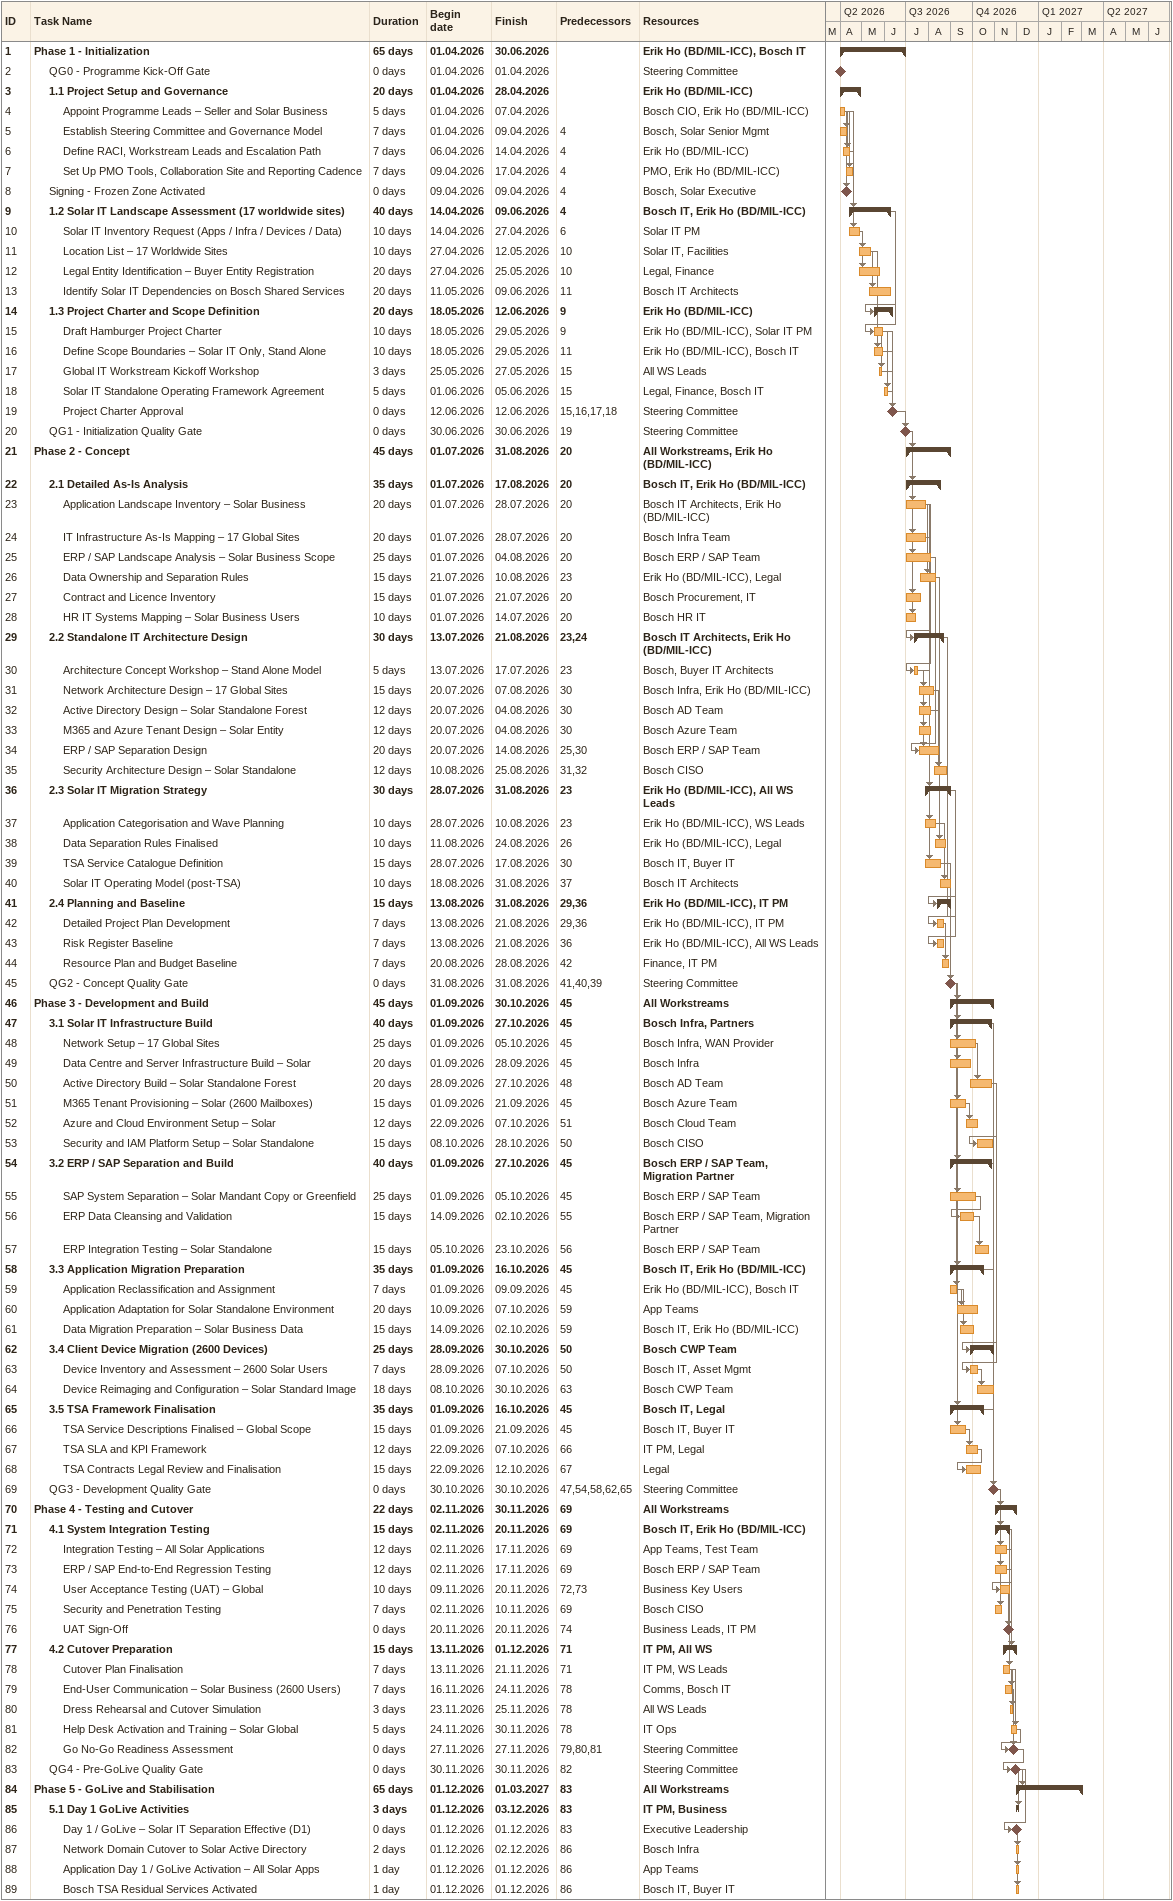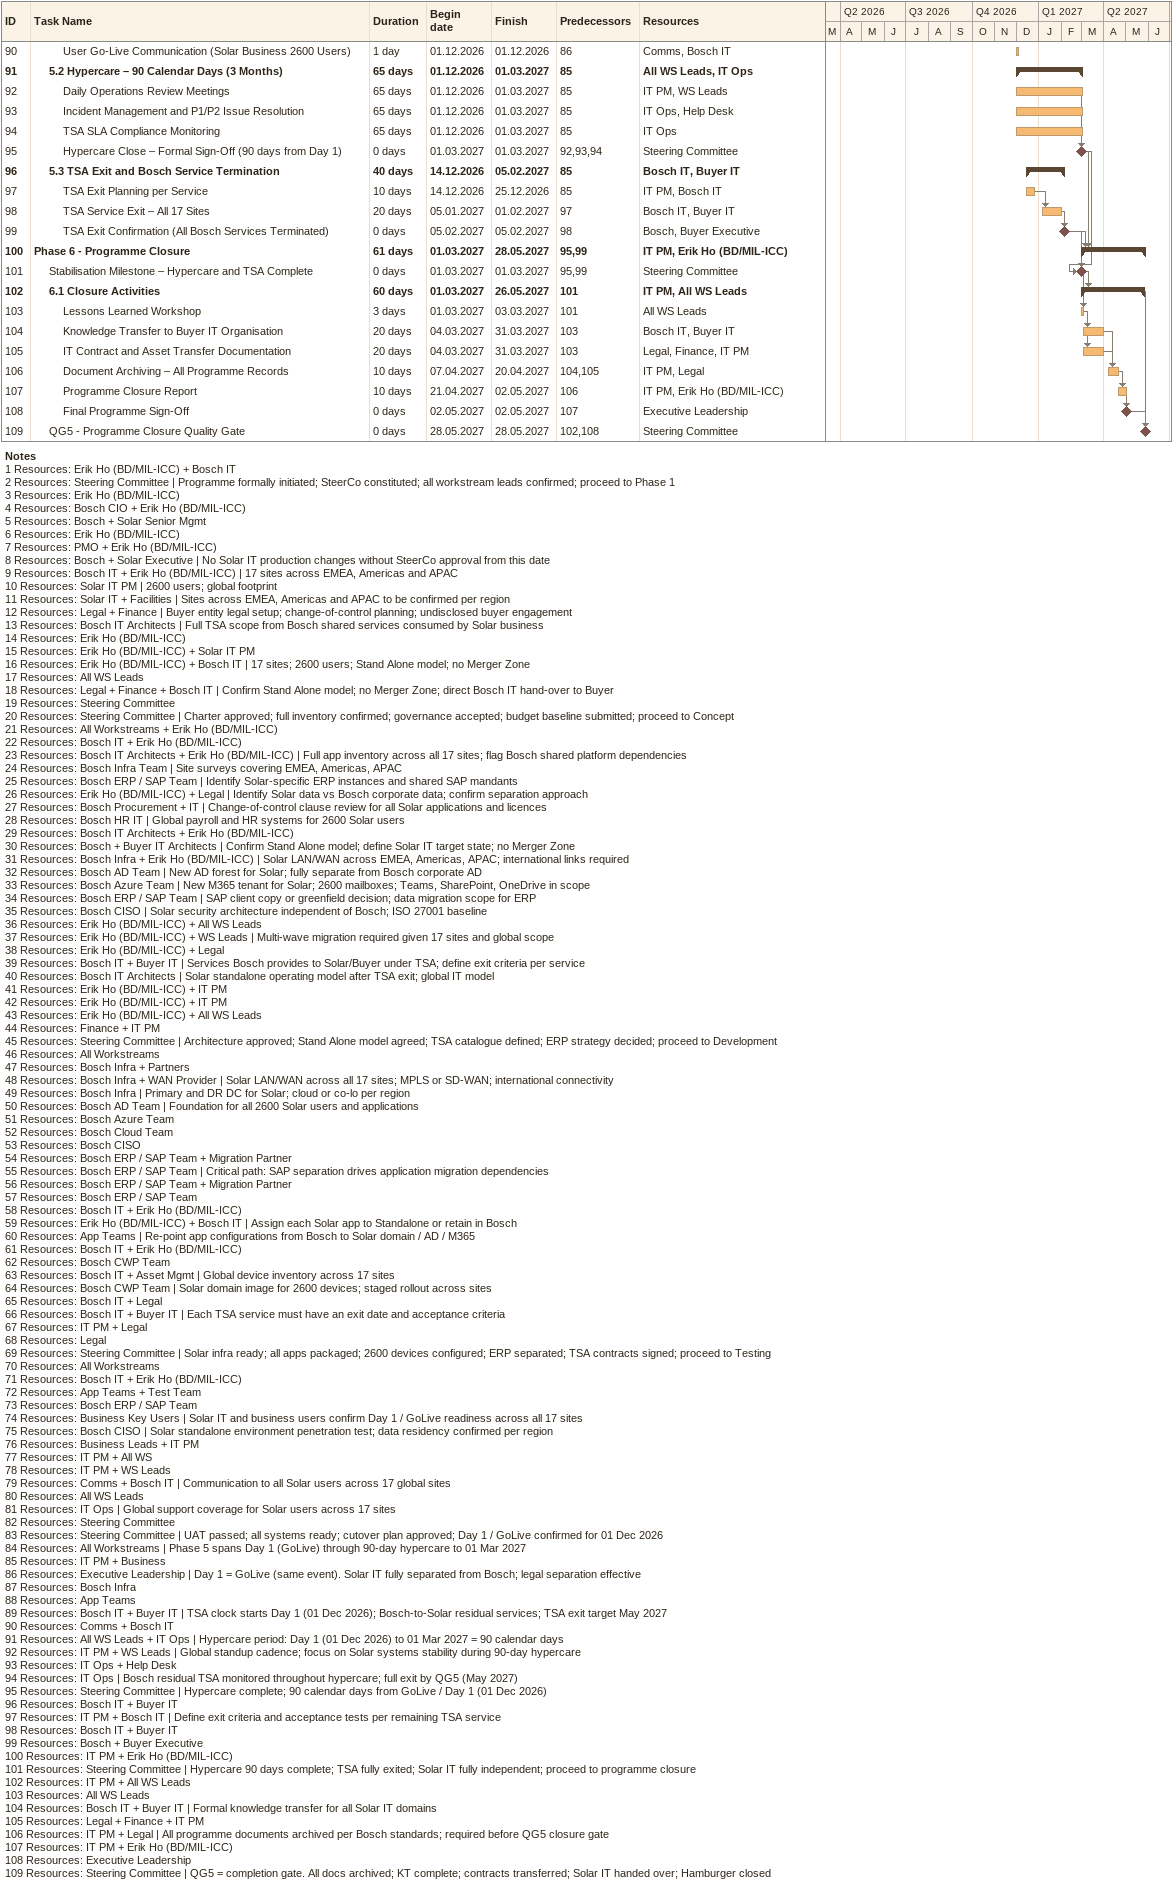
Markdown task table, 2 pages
| ID | Level | Task | Duration | Start | Finish | Predecessors | Resources |
|---|---|---|---|---|---|---|---|
| 1 | 1 | **Phase 1 - Initialization** | 65d | 2026-04-01 | 2026-06-30 |  | Erik Ho (BD/MIL-ICC), Bosch IT |
| 2 | 2 | QG0 - Programme Kick-Off Gate | 0d | 2026-04-01 | 2026-04-01 |  | Steering Committee |
| 3 | 2 | **1.1 Project Setup and Governance** | 20d | 2026-04-01 | 2026-04-28 |  | Erik Ho (BD/MIL-ICC) |
| 4 | 3 | Appoint Programme Leads – Seller and Solar Business | 5d | 2026-04-01 | 2026-04-07 |  | Bosch CIO, Erik Ho (BD/MIL-ICC) |
| 5 | 3 | Establish Steering Committee and Governance Model | 7d | 2026-04-01 | 2026-04-09 | 4 | Bosch, Solar Senior Mgmt |
| 6 | 3 | Define RACI, Workstream Leads and Escalation Path | 7d | 2026-04-06 | 2026-04-14 | 4 | Erik Ho (BD/MIL-ICC) |
| 7 | 3 | Set Up PMO Tools, Collaboration Site and Reporting Cadence | 7d | 2026-04-09 | 2026-04-17 | 4 | PMO, Erik Ho (BD/MIL-ICC) |
| 8 | 2 | Signing - Frozen Zone Activated | 0d | 2026-04-09 | 2026-04-09 | 4 | Bosch, Solar Executive |
| 9 | 2 | **1.2 Solar IT Landscape Assessment (17 worldwide sites)** | 40d | 2026-04-14 | 2026-06-09 | 4 | Bosch IT, Erik Ho (BD/MIL-ICC) |
| 10 | 3 | Solar IT Inventory Request (Apps / Infra / Devices / Data) | 10d | 2026-04-14 | 2026-04-27 | 6 | Solar IT PM |
| 11 | 3 | Location List – 17 Worldwide Sites | 10d | 2026-04-27 | 2026-05-12 | 10 | Solar IT, Facilities |
| 12 | 3 | Legal Entity Identification – Buyer Entity Registration | 20d | 2026-04-27 | 2026-05-25 | 10 | Legal, Finance |
| 13 | 3 | Identify Solar IT Dependencies on Bosch Shared Services | 20d | 2026-05-11 | 2026-06-09 | 11 | Bosch IT Architects |
| 14 | 2 | **1.3 Project Charter and Scope Definition** | 20d | 2026-05-18 | 2026-06-12 | 9 | Erik Ho (BD/MIL-ICC) |
| 15 | 3 | Draft Hamburger Project Charter | 10d | 2026-05-18 | 2026-05-29 | 9 | Erik Ho (BD/MIL-ICC), Solar IT PM |
| 16 | 3 | Define Scope Boundaries – Solar IT Only, Stand Alone | 10d | 2026-05-18 | 2026-05-29 | 11 | Erik Ho (BD/MIL-ICC), Bosch IT |
| 17 | 3 | Global IT Workstream Kickoff Workshop | 3d | 2026-05-25 | 2026-05-27 | 15 | All WS Leads |
| 18 | 3 | Solar IT Standalone Operating Framework Agreement | 5d | 2026-06-01 | 2026-06-05 | 15 | Legal, Finance, Bosch IT |
| 19 | 3 | Project Charter Approval | 0d | 2026-06-12 | 2026-06-12 | 15, 16, 17, 18 | Steering Committee |
| 20 | 2 | QG1 - Initialization Quality Gate | 0d | 2026-06-30 | 2026-06-30 | 19 | Steering Committee |
| 21 | 1 | **Phase 2 - Concept** | 45d | 2026-07-01 | 2026-08-31 | 20 | All Workstreams, Erik Ho (BD/MIL-ICC) |
| 22 | 2 | **2.1 Detailed As-Is Analysis** | 35d | 2026-07-01 | 2026-08-17 | 20 | Bosch IT, Erik Ho (BD/MIL-ICC) |
| 23 | 3 | Application Landscape Inventory – Solar Business | 20d | 2026-07-01 | 2026-07-28 | 20 | Bosch IT Architects, Erik Ho (BD/MIL-ICC) |
| 24 | 3 | IT Infrastructure As-Is Mapping – 17 Global Sites | 20d | 2026-07-01 | 2026-07-28 | 20 | Bosch Infra Team |
| 25 | 3 | ERP / SAP Landscape Analysis – Solar Business Scope | 25d | 2026-07-01 | 2026-08-04 | 20 | Bosch ERP / SAP Team |
| 26 | 3 | Data Ownership and Separation Rules | 15d | 2026-07-21 | 2026-08-10 | 23 | Erik Ho (BD/MIL-ICC), Legal |
| 27 | 3 | Contract and Licence Inventory | 15d | 2026-07-01 | 2026-07-21 | 20 | Bosch Procurement, IT |
| 28 | 3 | HR IT Systems Mapping – Solar Business Users | 10d | 2026-07-01 | 2026-07-14 | 20 | Bosch HR IT |
| 29 | 2 | **2.2 Standalone IT Architecture Design** | 30d | 2026-07-13 | 2026-08-21 | 23, 24 | Bosch IT Architects, Erik Ho (BD/MIL-ICC) |
| 30 | 3 | Architecture Concept Workshop – Stand Alone Model | 5d | 2026-07-13 | 2026-07-17 | 23 | Bosch, Buyer IT Architects |
| 31 | 3 | Network Architecture Design – 17 Global Sites | 15d | 2026-07-20 | 2026-08-07 | 30 | Bosch Infra, Erik Ho (BD/MIL-ICC) |
| 32 | 3 | Active Directory Design – Solar Standalone Forest | 12d | 2026-07-20 | 2026-08-04 | 30 | Bosch AD Team |
| 33 | 3 | M365 and Azure Tenant Design – Solar Entity | 12d | 2026-07-20 | 2026-08-04 | 30 | Bosch Azure Team |
| 34 | 3 | ERP / SAP Separation Design | 20d | 2026-07-20 | 2026-08-14 | 25, 30 | Bosch ERP / SAP Team |
| 35 | 3 | Security Architecture Design – Solar Standalone | 12d | 2026-08-10 | 2026-08-25 | 31, 32 | Bosch CISO |
| 36 | 2 | **2.3 Solar IT Migration Strategy** | 30d | 2026-07-28 | 2026-08-31 | 23 | Erik Ho (BD/MIL-ICC), All WS Leads |
| 37 | 3 | Application Categorisation and Wave Planning | 10d | 2026-07-28 | 2026-08-10 | 23 | Erik Ho (BD/MIL-ICC), WS Leads |
| 38 | 3 | Data Separation Rules Finalised | 10d | 2026-08-11 | 2026-08-24 | 26 | Erik Ho (BD/MIL-ICC), Legal |
| 39 | 3 | TSA Service Catalogue Definition | 15d | 2026-07-28 | 2026-08-17 | 30 | Bosch IT, Buyer IT |
| 40 | 3 | Solar IT Operating Model (post-TSA) | 10d | 2026-08-18 | 2026-08-31 | 37 | Bosch IT Architects |
| 41 | 2 | **2.4 Planning and Baseline** | 15d | 2026-08-13 | 2026-08-31 | 29, 36 | Erik Ho (BD/MIL-ICC), IT PM |
| 42 | 3 | Detailed Project Plan Development | 7d | 2026-08-13 | 2026-08-21 | 29, 36 | Erik Ho (BD/MIL-ICC), IT PM |
| 43 | 3 | Risk Register Baseline | 7d | 2026-08-13 | 2026-08-21 | 36 | Erik Ho (BD/MIL-ICC), All WS Leads |
| 44 | 3 | Resource Plan and Budget Baseline | 7d | 2026-08-20 | 2026-08-28 | 42 | Finance, IT PM |
| 45 | 2 | QG2 - Concept Quality Gate | 0d | 2026-08-31 | 2026-08-31 | 41, 40, 39 | Steering Committee |
| 46 | 1 | **Phase 3 - Development and Build** | 45d | 2026-09-01 | 2026-10-30 | 45 | All Workstreams |
| 47 | 2 | **3.1 Solar IT Infrastructure Build** | 40d | 2026-09-01 | 2026-10-27 | 45 | Bosch Infra, Partners |
| 48 | 3 | Network Setup – 17 Global Sites | 25d | 2026-09-01 | 2026-10-05 | 45 | Bosch Infra, WAN Provider |
| 49 | 3 | Data Centre and Server Infrastructure Build – Solar | 20d | 2026-09-01 | 2026-09-28 | 45 | Bosch Infra |
| 50 | 3 | Active Directory Build – Solar Standalone Forest | 20d | 2026-09-28 | 2026-10-27 | 48 | Bosch AD Team |
| 51 | 3 | M365 Tenant Provisioning – Solar (2600 Mailboxes) | 15d | 2026-09-01 | 2026-09-21 | 45 | Bosch Azure Team |
| 52 | 3 | Azure and Cloud Environment Setup – Solar | 12d | 2026-09-22 | 2026-10-07 | 51 | Bosch Cloud Team |
| 53 | 3 | Security and IAM Platform Setup – Solar Standalone | 15d | 2026-10-08 | 2026-10-28 | 50 | Bosch CISO |
| 54 | 2 | **3.2 ERP / SAP Separation and Build** | 40d | 2026-09-01 | 2026-10-27 | 45 | Bosch ERP / SAP Team, Migration Partner |
| 55 | 3 | SAP System Separation – Solar Mandant Copy or Greenfield | 25d | 2026-09-01 | 2026-10-05 | 45 | Bosch ERP / SAP Team |
| 56 | 3 | ERP Data Cleansing and Validation | 15d | 2026-09-14 | 2026-10-02 | 55 | Bosch ERP / SAP Team, Migration Partner |
| 57 | 3 | ERP Integration Testing – Solar Standalone | 15d | 2026-10-05 | 2026-10-23 | 56 | Bosch ERP / SAP Team |
| 58 | 2 | **3.3 Application Migration Preparation** | 35d | 2026-09-01 | 2026-10-16 | 45 | Bosch IT, Erik Ho (BD/MIL-ICC) |
| 59 | 3 | Application Reclassification and Assignment | 7d | 2026-09-01 | 2026-09-09 | 45 | Erik Ho (BD/MIL-ICC), Bosch IT |
| 60 | 3 | Application Adaptation for Solar Standalone Environment | 20d | 2026-09-10 | 2026-10-07 | 59 | App Teams |
| 61 | 3 | Data Migration Preparation – Solar Business Data | 15d | 2026-09-14 | 2026-10-02 | 59 | Bosch IT, Erik Ho (BD/MIL-ICC) |
| 62 | 2 | **3.4 Client Device Migration (2600 Devices)** | 25d | 2026-09-28 | 2026-10-30 | 50 | Bosch CWP Team |
| 63 | 3 | Device Inventory and Assessment – 2600 Solar Users | 7d | 2026-09-28 | 2026-10-07 | 50 | Bosch IT, Asset Mgmt |
| 64 | 3 | Device Reimaging and Configuration – Solar Standard Image | 18d | 2026-10-08 | 2026-10-30 | 63 | Bosch CWP Team |
| 65 | 2 | **3.5 TSA Framework Finalisation** | 35d | 2026-09-01 | 2026-10-16 | 45 | Bosch IT, Legal |
| 66 | 3 | TSA Service Descriptions Finalised – Global Scope | 15d | 2026-09-01 | 2026-09-21 | 45 | Bosch IT, Buyer IT |
| 67 | 3 | TSA SLA and KPI Framework | 12d | 2026-09-22 | 2026-10-07 | 66 | IT PM, Legal |
| 68 | 3 | TSA Contracts Legal Review and Finalisation | 15d | 2026-09-22 | 2026-10-12 | 67 | Legal |
| 69 | 2 | QG3 - Development Quality Gate | 0d | 2026-10-30 | 2026-10-30 | 47, 54, 58, 62, 65 | Steering Committee |
| 70 | 1 | **Phase 4 - Testing and Cutover** | 22d | 2026-11-02 | 2026-11-30 | 69 | All Workstreams |
| 71 | 2 | **4.1 System Integration Testing** | 15d | 2026-11-02 | 2026-11-20 | 69 | Bosch IT, Erik Ho (BD/MIL-ICC) |
| 72 | 3 | Integration Testing – All Solar Applications | 12d | 2026-11-02 | 2026-11-17 | 69 | App Teams, Test Team |
| 73 | 3 | ERP / SAP End-to-End Regression Testing | 12d | 2026-11-02 | 2026-11-17 | 69 | Bosch ERP / SAP Team |
| 74 | 3 | User Acceptance Testing (UAT) – Global | 10d | 2026-11-09 | 2026-11-20 | 72, 73 | Business Key Users |
| 75 | 3 | Security and Penetration Testing | 7d | 2026-11-02 | 2026-11-10 | 69 | Bosch CISO |
| 76 | 3 | UAT Sign-Off | 0d | 2026-11-20 | 2026-11-20 | 74 | Business Leads, IT PM |
| 77 | 2 | **4.2 Cutover Preparation** | 15d | 2026-11-13 | 2026-12-01 | 71 | IT PM, All WS |
| 78 | 3 | Cutover Plan Finalisation | 7d | 2026-11-13 | 2026-11-21 | 71 | IT PM, WS Leads |
| 79 | 3 | End-User Communication – Solar Business (2600 Users) | 7d | 2026-11-16 | 2026-11-24 | 78 | Comms, Bosch IT |
| 80 | 3 | Dress Rehearsal and Cutover Simulation | 3d | 2026-11-23 | 2026-11-25 | 78 | All WS Leads |
| 81 | 3 | Help Desk Activation and Training – Solar Global | 5d | 2026-11-24 | 2026-11-30 | 78 | IT Ops |
| 82 | 3 | Go No-Go Readiness Assessment | 0d | 2026-11-27 | 2026-11-27 | 79, 80, 81 | Steering Committee |
| 83 | 2 | QG4 - Pre-GoLive Quality Gate | 0d | 2026-11-30 | 2026-11-30 | 82 | Steering Committee |
| 84 | 1 | **Phase 5 - GoLive and Stabilisation** | 65d | 2026-12-01 | 2027-03-01 | 83 | All Workstreams |
| 85 | 2 | **5.1 Day 1 GoLive Activities** | 3d | 2026-12-01 | 2026-12-03 | 83 | IT PM, Business |
| 86 | 3 | Day 1 / GoLive – Solar IT Separation Effective (D1) | 0d | 2026-12-01 | 2026-12-01 | 83 | Executive Leadership |
| 87 | 3 | Network Domain Cutover to Solar Active Directory | 2d | 2026-12-01 | 2026-12-02 | 86 | Bosch Infra |
| 88 | 3 | Application Day 1 / GoLive Activation – All Solar Apps | 1d | 2026-12-01 | 2026-12-01 | 86 | App Teams |
| 89 | 3 | Bosch TSA Residual Services Activated | 1d | 2026-12-01 | 2026-12-01 | 86 | Bosch IT, Buyer IT |
| 90 | 3 | User Go-Live Communication (Solar Business 2600 Users) | 1d | 2026-12-01 | 2026-12-01 | 86 | Comms, Bosch IT |
| 91 | 2 | **5.2 Hypercare – 90 Calendar Days (3 Months)** | 65d | 2026-12-01 | 2027-03-01 | 85 | All WS Leads, IT Ops |
| 92 | 3 | Daily Operations Review Meetings | 65d | 2026-12-01 | 2027-03-01 | 85 | IT PM, WS Leads |
| 93 | 3 | Incident Management and P1/P2 Issue Resolution | 65d | 2026-12-01 | 2027-03-01 | 85 | IT Ops, Help Desk |
| 94 | 3 | TSA SLA Compliance Monitoring | 65d | 2026-12-01 | 2027-03-01 | 85 | IT Ops |
| 95 | 3 | Hypercare Close – Formal Sign-Off (90 days from Day 1) | 0d | 2027-03-01 | 2027-03-01 | 92, 93, 94 | Steering Committee |
| 96 | 2 | **5.3 TSA Exit and Bosch Service Termination** | 40d | 2026-12-14 | 2027-02-05 | 85 | Bosch IT, Buyer IT |
| 97 | 3 | TSA Exit Planning per Service | 10d | 2026-12-14 | 2026-12-25 | 85 | IT PM, Bosch IT |
| 98 | 3 | TSA Service Exit – All 17 Sites | 20d | 2027-01-05 | 2027-02-01 | 97 | Bosch IT, Buyer IT |
| 99 | 3 | TSA Exit Confirmation (All Bosch Services Terminated) | 0d | 2027-02-05 | 2027-02-05 | 98 | Bosch, Buyer Executive |
| 100 | 1 | **Phase 6 - Programme Closure** | 61d | 2027-03-01 | 2027-05-28 | 95, 99 | IT PM, Erik Ho (BD/MIL-ICC) |
| 101 | 2 | Stabilisation Milestone – Hypercare and TSA Complete | 0d | 2027-03-01 | 2027-03-01 | 95, 99 | Steering Committee |
| 102 | 2 | **6.1 Closure Activities** | 60d | 2027-03-01 | 2027-05-26 | 101 | IT PM, All WS Leads |
| 103 | 3 | Lessons Learned Workshop | 3d | 2027-03-01 | 2027-03-03 | 101 | All WS Leads |
| 104 | 3 | Knowledge Transfer to Buyer IT Organisation | 20d | 2027-03-04 | 2027-03-31 | 103 | Bosch IT, Buyer IT |
| 105 | 3 | IT Contract and Asset Transfer Documentation | 20d | 2027-03-04 | 2027-03-31 | 103 | Legal, Finance, IT PM |
| 106 | 3 | Document Archiving – All Programme Records | 10d | 2027-04-07 | 2027-04-20 | 104, 105 | IT PM, Legal |
| 107 | 3 | Programme Closure Report | 10d | 2027-04-21 | 2027-05-02 | 106 | IT PM, Erik Ho (BD/MIL-ICC) |
| 108 | 3 | Final Programme Sign-Off | 0d | 2027-05-02 | 2027-05-02 | 107 | Executive Leadership |
| 109 | 2 | QG5 - Programme Closure Quality Gate | 0d | 2027-05-28 | 2027-05-28 | 102, 108 | Steering Committee |

Notes
- 1: Resources: Erik Ho (BD/MIL-ICC) + Bosch IT
- 2: Resources: Steering Committee | Programme formally initiated; SteerCo constituted; all workstream leads confirmed; proceed to Phase 1
- 3: Resources: Erik Ho (BD/MIL-ICC)
- 4: Resources: Bosch CIO + Erik Ho (BD/MIL-ICC)
- 5: Resources: Bosch + Solar Senior Mgmt
- 6: Resources: Erik Ho (BD/MIL-ICC)
- 7: Resources: PMO + Erik Ho (BD/MIL-ICC)
- 8: Resources: Bosch + Solar Executive | No Solar IT production changes without SteerCo approval from this date
- 9: Resources: Bosch IT + Erik Ho (BD/MIL-ICC) | 17 sites across EMEA, Americas and APAC
- 10: Resources: Solar IT PM | 2600 users; global footprint
- 11: Resources: Solar IT + Facilities | Sites across EMEA, Americas and APAC to be confirmed per region
- 12: Resources: Legal + Finance | Buyer entity legal setup; change-of-control planning; undisclosed buyer engagement
- 13: Resources: Bosch IT Architects | Full TSA scope from Bosch shared services consumed by Solar business
- 14: Resources: Erik Ho (BD/MIL-ICC)
- 15: Resources: Erik Ho (BD/MIL-ICC) + Solar IT PM
- 16: Resources: Erik Ho (BD/MIL-ICC) + Bosch IT | 17 sites; 2600 users; Stand Alone model; no Merger Zone
- 17: Resources: All WS Leads
- 18: Resources: Legal + Finance + Bosch IT | Confirm Stand Alone model; no Merger Zone; direct Bosch IT hand-over to Buyer
- 19: Resources: Steering Committee
- 20: Resources: Steering Committee | Charter approved; full inventory confirmed; governance accepted; budget baseline submitted; proceed to Concept
- 21: Resources: All Workstreams + Erik Ho (BD/MIL-ICC)
- 22: Resources: Bosch IT + Erik Ho (BD/MIL-ICC)
- 23: Resources: Bosch IT Architects + Erik Ho (BD/MIL-ICC) | Full app inventory across all 17 sites; flag Bosch shared platform dependencies
- 24: Resources: Bosch Infra Team | Site surveys covering EMEA, Americas, APAC
- 25: Resources: Bosch ERP / SAP Team | Identify Solar-specific ERP instances and shared SAP mandants
- 26: Resources: Erik Ho (BD/MIL-ICC) + Legal | Identify Solar data vs Bosch corporate data; confirm separation approach
- 27: Resources: Bosch Procurement + IT | Change-of-control clause review for all Solar applications and licences
- 28: Resources: Bosch HR IT | Global payroll and HR systems for 2600 Solar users
- 29: Resources: Bosch IT Architects + Erik Ho (BD/MIL-ICC)
- 30: Resources: Bosch + Buyer IT Architects | Confirm Stand Alone model; define Solar IT target state; no Merger Zone
- 31: Resources: Bosch Infra + Erik Ho (BD/MIL-ICC) | Solar LAN/WAN across EMEA, Americas, APAC; international links required
- 32: Resources: Bosch AD Team | New AD forest for Solar; fully separate from Bosch corporate AD
- 33: Resources: Bosch Azure Team | New M365 tenant for Solar; 2600 mailboxes; Teams, SharePoint, OneDrive in scope
- 34: Resources: Bosch ERP / SAP Team | SAP client copy or greenfield decision; data migration scope for ERP
- 35: Resources: Bosch CISO | Solar security architecture independent of Bosch; ISO 27001 baseline
- 36: Resources: Erik Ho (BD/MIL-ICC) + All WS Leads
- 37: Resources: Erik Ho (BD/MIL-ICC) + WS Leads | Multi-wave migration required given 17 sites and global scope
- 38: Resources: Erik Ho (BD/MIL-ICC) + Legal
- 39: Resources: Bosch IT + Buyer IT | Services Bosch provides to Solar/Buyer under TSA; define exit criteria per service
- 40: Resources: Bosch IT Architects | Solar standalone operating model after TSA exit; global IT model
- 41: Resources: Erik Ho (BD/MIL-ICC) + IT PM
- 42: Resources: Erik Ho (BD/MIL-ICC) + IT PM
- 43: Resources: Erik Ho (BD/MIL-ICC) + All WS Leads
- 44: Resources: Finance + IT PM
- 45: Resources: Steering Committee | Architecture approved; Stand Alone model agreed; TSA catalogue defined; ERP strategy decided; proceed to Development
- 46: Resources: All Workstreams
- 47: Resources: Bosch Infra + Partners
- 48: Resources: Bosch Infra + WAN Provider | Solar LAN/WAN across all 17 sites; MPLS or SD-WAN; international connectivity
- 49: Resources: Bosch Infra | Primary and DR DC for Solar; cloud or co-lo per region
- 50: Resources: Bosch AD Team | Foundation for all 2600 Solar users and applications
- 51: Resources: Bosch Azure Team
- 52: Resources: Bosch Cloud Team
- 53: Resources: Bosch CISO
- 54: Resources: Bosch ERP / SAP Team + Migration Partner
- 55: Resources: Bosch ERP / SAP Team | Critical path: SAP separation drives application migration dependencies
- 56: Resources: Bosch ERP / SAP Team + Migration Partner
- 57: Resources: Bosch ERP / SAP Team
- 58: Resources: Bosch IT + Erik Ho (BD/MIL-ICC)
- 59: Resources: Erik Ho (BD/MIL-ICC) + Bosch IT | Assign each Solar app to Standalone or retain in Bosch
- 60: Resources: App Teams | Re-point app configurations from Bosch to Solar domain / AD / M365
- 61: Resources: Bosch IT + Erik Ho (BD/MIL-ICC)
- 62: Resources: Bosch CWP Team
- 63: Resources: Bosch IT + Asset Mgmt | Global device inventory across 17 sites
- 64: Resources: Bosch CWP Team | Solar domain image for 2600 devices; staged rollout across sites
- 65: Resources: Bosch IT + Legal
- 66: Resources: Bosch IT + Buyer IT | Each TSA service must have an exit date and acceptance criteria
- 67: Resources: IT PM + Legal
- 68: Resources: Legal
- 69: Resources: Steering Committee | Solar infra ready; all apps packaged; 2600 devices configured; ERP separated; TSA contracts signed; proceed to Testing
- 70: Resources: All Workstreams
- 71: Resources: Bosch IT + Erik Ho (BD/MIL-ICC)
- 72: Resources: App Teams + Test Team
- 73: Resources: Bosch ERP / SAP Team
- 74: Resources: Business Key Users | Solar IT and business users confirm Day 1 / GoLive readiness across all 17 sites
- 75: Resources: Bosch CISO | Solar standalone environment penetration test; data residency confirmed per region
- 76: Resources: Business Leads + IT PM
- 77: Resources: IT PM + All WS
- 78: Resources: IT PM + WS Leads
- 79: Resources: Comms + Bosch IT | Communication to all Solar users across 17 global sites
- 80: Resources: All WS Leads
- 81: Resources: IT Ops | Global support coverage for Solar users across 17 sites
- 82: Resources: Steering Committee
- 83: Resources: Steering Committee | UAT passed; all systems ready; cutover plan approved; Day 1 / GoLive confirmed for 01 Dec 2026
- 84: Resources: All Workstreams | Phase 5 spans Day 1 (GoLive) through 90-day hypercare to 01 Mar 2027
- 85: Resources: IT PM + Business
- 86: Resources: Executive Leadership | Day 1 = GoLive (same event). Solar IT fully separated from Bosch; legal separation effective
- 87: Resources: Bosch Infra
- 88: Resources: App Teams
- 89: Resources: Bosch IT + Buyer IT | TSA clock starts Day 1 (01 Dec 2026); Bosch-to-Solar residual services; TSA exit target May 2027
- 90: Resources: Comms + Bosch IT
- 91: Resources: All WS Leads + IT Ops | Hypercare period: Day 1 (01 Dec 2026) to 01 Mar 2027 = 90 calendar days
- 92: Resources: IT PM + WS Leads | Global standup cadence; focus on Solar systems stability during 90-day hypercare
- 93: Resources: IT Ops + Help Desk
- 94: Resources: IT Ops | Bosch residual TSA monitored throughout hypercare; full exit by QG5 (May 2027)
- 95: Resources: Steering Committee | Hypercare complete; 90 calendar days from GoLive / Day 1 (01 Dec 2026)
- 96: Resources: Bosch IT + Buyer IT
- 97: Resources: IT PM + Bosch IT | Define exit criteria and acceptance tests per remaining TSA service
- 98: Resources: Bosch IT + Buyer IT
- 99: Resources: Bosch + Buyer Executive
- 100: Resources: IT PM + Erik Ho (BD/MIL-ICC)
- 101: Resources: Steering Committee | Hypercare 90 days complete; TSA fully exited; Solar IT fully independent; proceed to programme closure
- 102: Resources: IT PM + All WS Leads
- 103: Resources: All WS Leads
- 104: Resources: Bosch IT + Buyer IT | Formal knowledge transfer for all Solar IT domains
- 105: Resources: Legal + Finance + IT PM
- 106: Resources: IT PM + Legal | All programme documents archived per Bosch standards; required before QG5 closure gate
- 107: Resources: IT PM + Erik Ho (BD/MIL-ICC)
- 108: Resources: Executive Leadership
- 109: Resources: Steering Committee | QG5 = completion gate. All docs archived; KT complete; contracts transferred; Solar IT handed over; Hamburger closed
